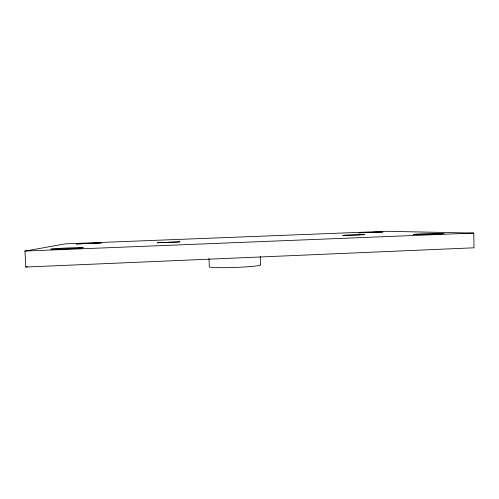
<?xml version="1.0" encoding="UTF-8"?>
<svg xmlns="http://www.w3.org/2000/svg" width="499" height="499" viewBox="0 0 499 499"><rect width="100%" height="100%" fill="white"/><g stroke="black" fill="none" stroke-linecap="round" stroke-linejoin="round"><path stroke-width="0.75" d="M25.786 267.046L474.05 247.803L473.757 233.077L386.494 231.293L65.7 243.83L24.95 251.066L25.786 267.046L27.258 266.609M24.95 251.066L473.757 233.077M208.987 258.445L209.312 266.691A25.661 1.628 -2.1 0 0 236.121 267.402A25.661 1.628 -2.1 0 0 260.278 264.638M260.26 256.573L260.553 264.826M382.714 232.004L359.087 232.802L382.714 232.004M179.846 241.878L157.391 242.763L179.846 241.878M364.688 234.649L342.819 235.353L364.688 234.649M101.191 242.969L76.235 243.949L101.191 242.969M57.142 249.194A16.411 0.424 -2.5 0 0 83.208 247.772A16.411 0.424 -2.5 0 0 60.41 248.327A16.411 0.424 -2.5 0 0 57.142 249.194M419.665 234.555A15.419 0.368 -1.7 0 0 444.06 233.569A15.419 0.368 -1.7 0 0 422.478 233.838A15.419 0.368 -1.7 0 0 419.665 234.555"/></g></svg>
